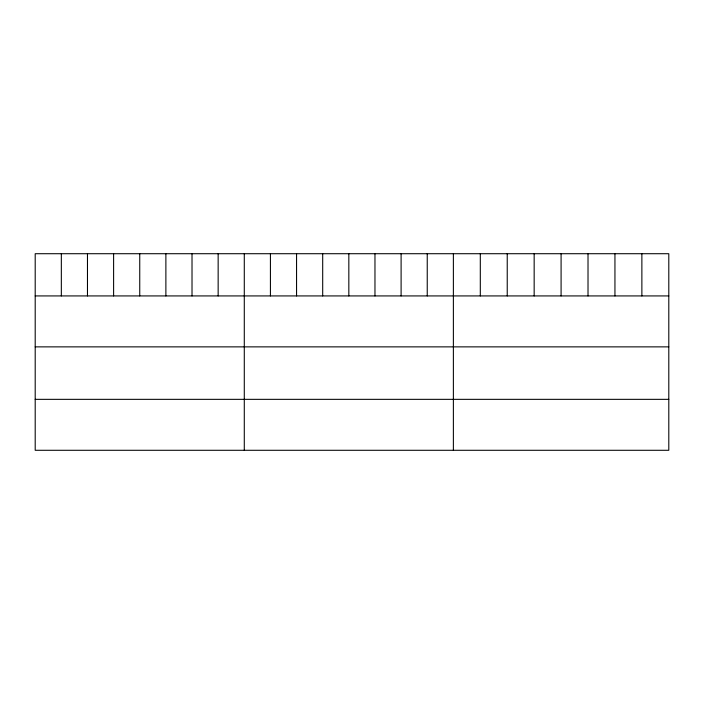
<?xml version="1.0" encoding="UTF-8"?>
<svg xmlns="http://www.w3.org/2000/svg" width="704" height="704" viewBox="0 0 704 704"><rect width="100%" height="100%" fill="white"/><g stroke="black" fill="none" stroke-linecap="round" stroke-linejoin="round"><path stroke-width="1.06" d="M668.8 295.926L668.8 450.287L35.2 450.287L35.2 253.713L668.8 253.713L668.8 295.926L35.2 295.926M35.2 346.87L668.8 346.87M35.2 399.344L668.8 399.344M641.872 253.713L641.872 295.926M614.944 253.713L614.944 295.926M588.016 253.713L588.016 295.926M561.088 253.713L561.088 295.926M534.16 253.713L534.16 295.926M507.232 253.713L507.232 295.926M480.304 253.713L480.304 295.926M453.376 253.713L453.376 450.287M427.24 253.713L427.24 295.926M401.104 253.713L401.104 295.926M374.968 253.713L374.968 295.926M348.832 253.713L348.832 295.926M322.696 253.713L322.696 295.926M296.56 253.713L296.56 295.926M270.424 253.713L270.424 295.926M244.288 253.713L244.288 450.287M218.152 253.713L218.152 295.926M192.016 253.713L192.016 295.926M165.88 253.713L165.88 295.926M139.744 253.713L139.744 295.926M113.608 253.713L113.608 295.926M87.472 253.713L87.472 295.926M61.336 253.713L61.336 295.926"/></g></svg>
